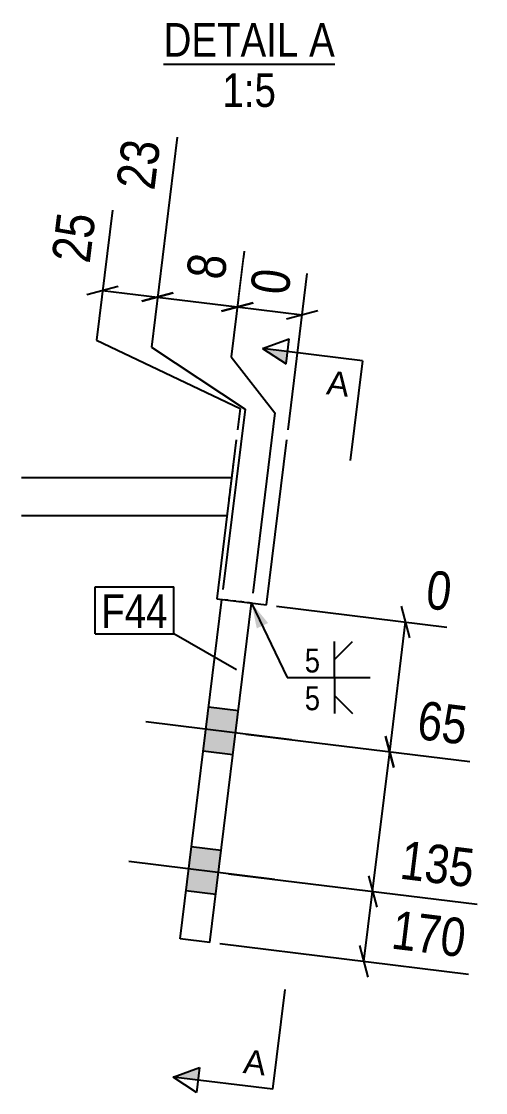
# Model space of a CAD drawing. Header units: millimetres. Extents: x 20 to 94079, y 20 to 5397.
# Drawn here: x 11583 to 11814, y 20 to 553 of the extents above; entities that cross this region are included whole.
import ezdxf

# ---------------------------------------------------------------- set-up
doc = ezdxf.new("R2010")
doc.units = ezdxf.units.MM
doc.linetypes.add('DXK_LINE_DOT2', pattern=[3.9198, 1.9599, -1.9599])
for name, color, linetype in [('MÅLSÆTNING', 7, 'Continuous'), ('STÅL', 7, 'Continuous'), ('TEKST', 7, 'Continuous')]:
    doc.layers.add(name, color=color, linetype=linetype)
doc.styles.add('Arial', font='ARIAL.TTF', dxfattribs={"height": 0.2})
doc.styles.add('Arial Narrow', font='ARIALN.TTF', dxfattribs={"height": 0.2})

msp = doc.modelspace()

# ---------------------------------------------------------------- hatches: boundary and pattern name
at = {"layer": 'STÅL', "linetype": 'Continuous'}
for points in [[(11676.49, 211.61), (11673.8, 189.78), (11688.69, 187.95), (11691.37, 209.79)], [(11676.49, 211.61), (11673.8, 189.78), (11688.69, 187.95), (11691.37, 209.79)], [(11667.95, 142.14), (11665.27, 120.3), (11680.16, 118.47), (11682.84, 140.31)], [(11667.95, 142.14), (11665.27, 120.3), (11680.16, 118.47), (11682.84, 140.31)]]:
    msp.add_hatch(color=96, dxfattribs=at).paths.add_polyline_path(points)
at = {"layer": 'TEKST', "linetype": 'Continuous'}
for color, points in [(30, [(11715.83, 388.47), (11715.07, 382.27), (11703.43, 390)]), (3, [(11700.52, 250.76), (11697.96, 263.38), (11706.16, 253.45)]), (30, [(11672.11, 32.41), (11671.35, 26.2), (11658.94, 27.73)])]:
    msp.add_hatch(color=color, dxfattribs=at).paths.add_polyline_path(points)

# ---------------------------------------------------------------- linework, layer by layer
at = {"layer": 'MÅLSÆTNING', "color": 7, "linetype": 'Continuous'}
for p, q in [((11660.92, 495.08), (11648.1, 390.7)), ((11628.75, 458.73), (11620.8, 394.05)), ((11694.26, 438.41), (11687.8, 385.83)), ((11716.09, 349.53), (11725.63, 427.21)), ((11616.04, 416.8), (11631.66, 420.93)), ((11623.85, 418.87), (11651.15, 415.52)), ((11658.96, 417.58), (11643.34, 413.45)), ((11643.34, 413.45), (11658.96, 417.58)), ((11651.15, 415.52), (11690.85, 410.64)), ((11698.66, 412.71), (11683.04, 408.58)), ((11683.04, 408.58), (11698.66, 412.71)), ((11690.85, 410.64), (11723.11, 406.68)), ((11730.92, 408.74), (11715.3, 404.62)), ((11620.8, 394.05), (11692.2, 360.1)), ((11648.1, 390.7), (11694.68, 359.8)), ((11648.1, 390.7), (11694.68, 359.8)), ((11687.8, 385.83), (11709.57, 357.97)), ((11687.8, 385.83), (11709.57, 357.97)), ((11694.68, 359.8), (11683.68, 270.17)), ((11694.68, 359.8), (11683.68, 270.17)), ((11692.2, 360.1), (11690.9, 349.53)), ((11709.57, 357.97), (11698.56, 268.35)), ((11709.57, 357.97), (11698.56, 268.35)), ((11710.36, 261.86), (11795.1, 251.46)), ((11776.63, 246.17), (11772.5, 261.79)), ((11766.64, 189.46), (11774.56, 253.98)), ((11695, 198.26), (11806.5, 184.57)), ((11695, 198.26), (11806.5, 184.57)), ((11764.58, 197.27), (11768.71, 181.65)), ((11768.71, 181.65), (11764.58, 197.27)), ((11758.11, 119.98), (11766.64, 189.46)), ((11686.47, 128.78), (11810.07, 113.6)), ((11686.47, 128.78), (11810.07, 113.6)), ((11756.05, 127.79), (11760.18, 112.17)), ((11756.05, 127.79), (11760.18, 112.17)), ((11753.85, 85.24), (11758.11, 119.98)), ((11682.2, 94.04), (11805.8, 78.86)), ((11755.91, 77.43), (11751.78, 93.05))]:
    msp.add_line(p, q, dxfattribs=at)
at = {"layer": 'STÅL', "color": 2, "linetype": 'Continuous'}
for p, q in [((11690.29, 344.57), (11680.59, 265.52)), ((11705.4, 262.47), (11715.48, 344.57)), ((11687.98, 325.7), (11583.47, 325.7)), ((11685.64, 306.7), (11583.47, 306.7)), ((11680.59, 265.52), (11705.4, 262.47))]:
    msp.add_line(p, q, dxfattribs=at)
at = {"layer": 'STÅL', "color": 7, "linetype": 'DXK_LINE_DOT2'}
msp.add_line((11690.29, 344.57), (11685.64, 306.7), dxfattribs=at)
at = {"layer": 'STÅL', "color": 4, "linetype": 'Continuous'}
for p, q in [((11662.35, 96.48), (11683.07, 265.21)), ((11677.24, 94.65), (11697.96, 263.38)), ((11677.24, 94.65), (11662.35, 96.48))]:
    msp.add_line(p, q, dxfattribs=at)
at = {"layer": 'STÅL', "color": 30, "linetype": 'DXK_LINE_DOT2'}
msp.add_line((11697.96, 263.38), (11683.07, 265.21), dxfattribs=at)
at = {"layer": 'STÅL', "color": 96, "linetype": 'Continuous'}
for p, q in [((11691.37, 209.79), (11676.49, 211.61)), ((11691.37, 209.79), (11676.49, 211.61)), ((11717.82, 195.46), (11645.37, 204.35)), ((11717.82, 195.46), (11645.37, 204.35)), ((11688.69, 187.95), (11673.8, 189.78)), ((11688.69, 187.95), (11673.8, 189.78)), ((11682.84, 140.31), (11667.95, 142.14)), ((11682.84, 140.31), (11667.95, 142.14)), ((11709.29, 125.98), (11636.84, 134.87)), ((11709.29, 125.98), (11636.84, 134.87)), ((11680.16, 118.47), (11665.27, 120.3)), ((11680.16, 118.47), (11665.27, 120.3))]:
    msp.add_line(p, q, dxfattribs=at)
at = {"layer": 'TEKST', "color": 246, "linetype": 'Continuous'}
msp.add_line((11654.2, 531.33), (11739.34, 531.33), dxfattribs=at)
at = {"layer": 'TEKST', "color": 30, "linetype": 'Continuous'}
for p, q in [((11703.43, 390), (11716.59, 394.68)), ((11715.07, 382.27), (11716.59, 394.68)), ((11703.43, 390), (11715.07, 382.27)), ((11658.94, 27.73), (11672.11, 32.41)), ((11672.11, 32.41), (11670.59, 20)), ((11670.59, 20), (11658.94, 27.73))]:
    msp.add_line(p, q, dxfattribs=at)
at = {"layer": 'TEKST', "color": 7, "linetype": 'Continuous'}
for p, q in [((11753.05, 383.9), (11703.43, 390)), ((11620.15, 271.53), (11659.19, 271.53)), ((11620.15, 248.03), (11620.15, 271.53)), ((11659.19, 248.03), (11659.19, 271.53)), ((11620.15, 248.03), (11659.19, 248.03)), ((11690.41, 230.18), (11659.19, 248.03)), ((11708.57, 21.63), (11714.67, 71.26))]:
    msp.add_line(p, q, dxfattribs=at)
at = {"layer": 'TEKST', "color": 3, "linetype": 'Continuous'}
for p, q in [((11697.96, 263.38), (11715.64, 226.36)), ((11739.15, 235.29), (11739.15, 244.22)), ((11739.15, 235.29), (11748.07, 244.22)), ((11739.15, 226.36), (11739.15, 235.29)), ((11739.15, 226.36), (11739.15, 217.43)), ((11739.15, 217.43), (11739.15, 208.5)), ((11739.15, 217.43), (11748.07, 208.5))]:
    msp.add_line(p, q, dxfattribs=at)

# ---------------------------------------------------------------- wipeouts: each hides what was drawn before it
at = {"color": 0, "linetype": 'Continuous'}
for points in [[(11721.31, 535.08), (11721.31, 552.58), (11654.2, 552.58), (11654.2, 535.08)], [(11739.34, 535.08), (11739.34, 552.58), (11726.56, 552.58), (11726.56, 535.08)], [(11710.1, 510.08), (11710.1, 527.58), (11683.44, 527.58), (11683.44, 510.08)], [(11745.81, 365.9), (11747.33, 378.31), (11736.3, 379.66), (11734.78, 367.26)], [(11733, 209.11), (11733, 223.61), (11723.39, 223.61), (11723.39, 209.11)], [(11704.37, 28.45), (11705.89, 40.85), (11694.87, 42.21), (11693.35, 29.8)]]:
    msp.add_wipeout(points, dxfattribs=at).dxf.layer = 'TEKST'
at = {"color": 0}
for points in [[(11656.19, 251.03), (11656.19, 268.53), (11623.15, 268.53), (11623.15, 251.03)], [(11733, 227.86), (11733, 242.36), (11723.39, 242.36), (11723.39, 227.86)]]:
    msp.add_wipeout(points, dxfattribs=at).dxf.layer = 'TEKST'

# ---------------------------------------------------------------- next in the draw order: linework, layer by layer
at = {"layer": 'TEKST', "color": 7, "linetype": 'Continuous'}
for p, q in [((11753.05, 383.9), (11746.96, 334.27)), ((11708.57, 21.63), (11658.94, 27.73))]:
    msp.add_line(p, q, dxfattribs=at)
at = {"layer": 'TEKST', "color": 3, "linetype": 'Continuous'}
msp.add_line((11715.64, 226.36), (11757, 226.36), dxfattribs=at)

# ---------------------------------------------------------------- next in the draw order: texts
at = {"layer": 'TEKST', "color": 96, "linetype": 'Continuous', "style": 'Arial Narrow'}
for s, height, p in [('DETAIL', 16.702, (11654.2, 535.08)), ('A', 16.7, (11726.56, 535.08)), ('1:5', 16.702, (11683.44, 510.08))]:
    msp.add_text(s, height=height, dxfattribs=at).set_placement(p)
at = {"layer": 'TEKST', "color": 3, "linetype": 'Continuous', "style": 'Arial'}
for p in [(11734.78, 367.26), (11693.35, 29.8)]:
    msp.add_text('A', height=11.94, rotation=-7.0015, dxfattribs=at).set_placement(p)
at = {"layer": 'TEKST', "color": 3, "style": 'Arial Narrow'}
msp.add_text('5', height=11.93, dxfattribs=at).set_placement((11724.39, 228.86))
at = {"layer": 'TEKST', "color": 3, "linetype": 'Continuous', "style": 'Arial Narrow'}
msp.add_text('5', height=11.93, dxfattribs=at).set_placement((11724.39, 210.11))

# ---------------------------------------------------------------- next in the draw order: wipeouts: each hides what was drawn before it
at = {"color": 0, "linetype": 'Continuous'}
for points in [[(11656.99, 495.92), (11629.2, 499.33), (11625.25, 467.2), (11653.04, 463.79)], [(11799.56, 254.94), (11802.97, 282.73), (11782.93, 285.19), (11779.52, 257.4)], [(11807.35, 188.49), (11810.76, 216.28), (11778.63, 220.23), (11775.21, 192.44)], [(11810.91, 117.53), (11814.32, 145.32), (11770.09, 150.75), (11766.68, 122.96)]]:
    msp.add_wipeout(points, dxfattribs=at).dxf.layer = 'MÅLSÆTNING'
at = {"color": 0}
msp.add_wipeout([(11656.19, 251.03), (11656.19, 268.53), (11623.15, 268.53), (11623.15, 251.03)], dxfattribs=at).dxf.layer = 'TEKST'

# ---------------------------------------------------------------- next in the draw order: linework, layer by layer
at = {"layer": 'MÅLSÆTNING', "color": 7, "linetype": 'Continuous'}
msp.add_line((11660.92, 495.08), (11648.1, 390.7), dxfattribs=at)

# ---------------------------------------------------------------- next in the draw order: texts
at = {"layer": 'MÅLSÆTNING', "color": 3, "linetype": 'Continuous', "style": 'Arial Narrow'}
for s, height, rotation, p in [('23', 19.089, 82.9987, (11649.56, 468.25)), ('0', 19.09, -7.0015, (11783.98, 260.88)), ('65', 19.089, -7.0015, (11779.67, 195.92)), ('135', 19.089, -7.0015, (11771.14, 126.44))]:
    msp.add_text(s, height=height, rotation=rotation, dxfattribs=at).set_placement(p)
at = {"layer": 'TEKST', "color": 3, "style": 'Arial Narrow'}
msp.add_text('F44', height=16.702, dxfattribs=at).set_placement((11623.15, 251.03))

# ---------------------------------------------------------------- next in the draw order: wipeouts: each hides what was drawn before it
at = {"color": 0, "linetype": 'Continuous'}
for points in [[(11624.82, 459.57), (11597.03, 462.98), (11593.08, 430.85), (11620.87, 427.44)], [(11806.65, 82.79), (11810.06, 110.58), (11765.83, 116.01), (11762.42, 88.22)]]:
    msp.add_wipeout(points, dxfattribs=at).dxf.layer = 'MÅLSÆTNING'

# ---------------------------------------------------------------- next in the draw order: texts
at = {"layer": 'MÅLSÆTNING', "color": 3, "linetype": 'Continuous', "style": 'Arial Narrow'}
for s, rotation, p in [('25', 82.9987, (11617.39, 431.9)), ('170', -7.0015, (11766.87, 91.7))]:
    msp.add_text(s, height=19.089, rotation=rotation, dxfattribs=at).set_placement(p)

# ---------------------------------------------------------------- next in the draw order: wipeouts: each hides what was drawn before it
at = {"color": 0, "linetype": 'Continuous'}
msp.add_wipeout([(11690.33, 439.25), (11662.54, 442.66), (11660.08, 422.62), (11687.87, 419.21)], dxfattribs=at).dxf.layer = 'MÅLSÆTNING'

# ---------------------------------------------------------------- next in the draw order: linework, layer by layer
at = {"layer": 'MÅLSÆTNING', "color": 7, "linetype": 'Continuous'}
msp.add_line((11694.26, 438.41), (11687.8, 385.83), dxfattribs=at)

# ---------------------------------------------------------------- next in the draw order: texts
at = {"layer": 'MÅLSÆTNING', "color": 3, "linetype": 'Continuous', "style": 'Arial Narrow'}
msp.add_text('8', height=19.09, rotation=82.9987, dxfattribs=at).set_placement((11684.39, 423.67))

# ---------------------------------------------------------------- next in the draw order: wipeouts: each hides what was drawn before it
at = {"color": 0, "linetype": 'Continuous'}
msp.add_wipeout([(11722.14, 431.67), (11694.35, 435.08), (11691.89, 415.05), (11719.68, 411.63)], dxfattribs=at).dxf.layer = 'MÅLSÆTNING'

# ---------------------------------------------------------------- next in the draw order: texts
at = {"layer": 'MÅLSÆTNING', "color": 3, "linetype": 'Continuous', "style": 'Arial Narrow'}
msp.add_text('0', height=19.09, rotation=82.9987, dxfattribs=at).set_placement((11716.2, 416.09))

doc.saveas('drawing.dxf')
